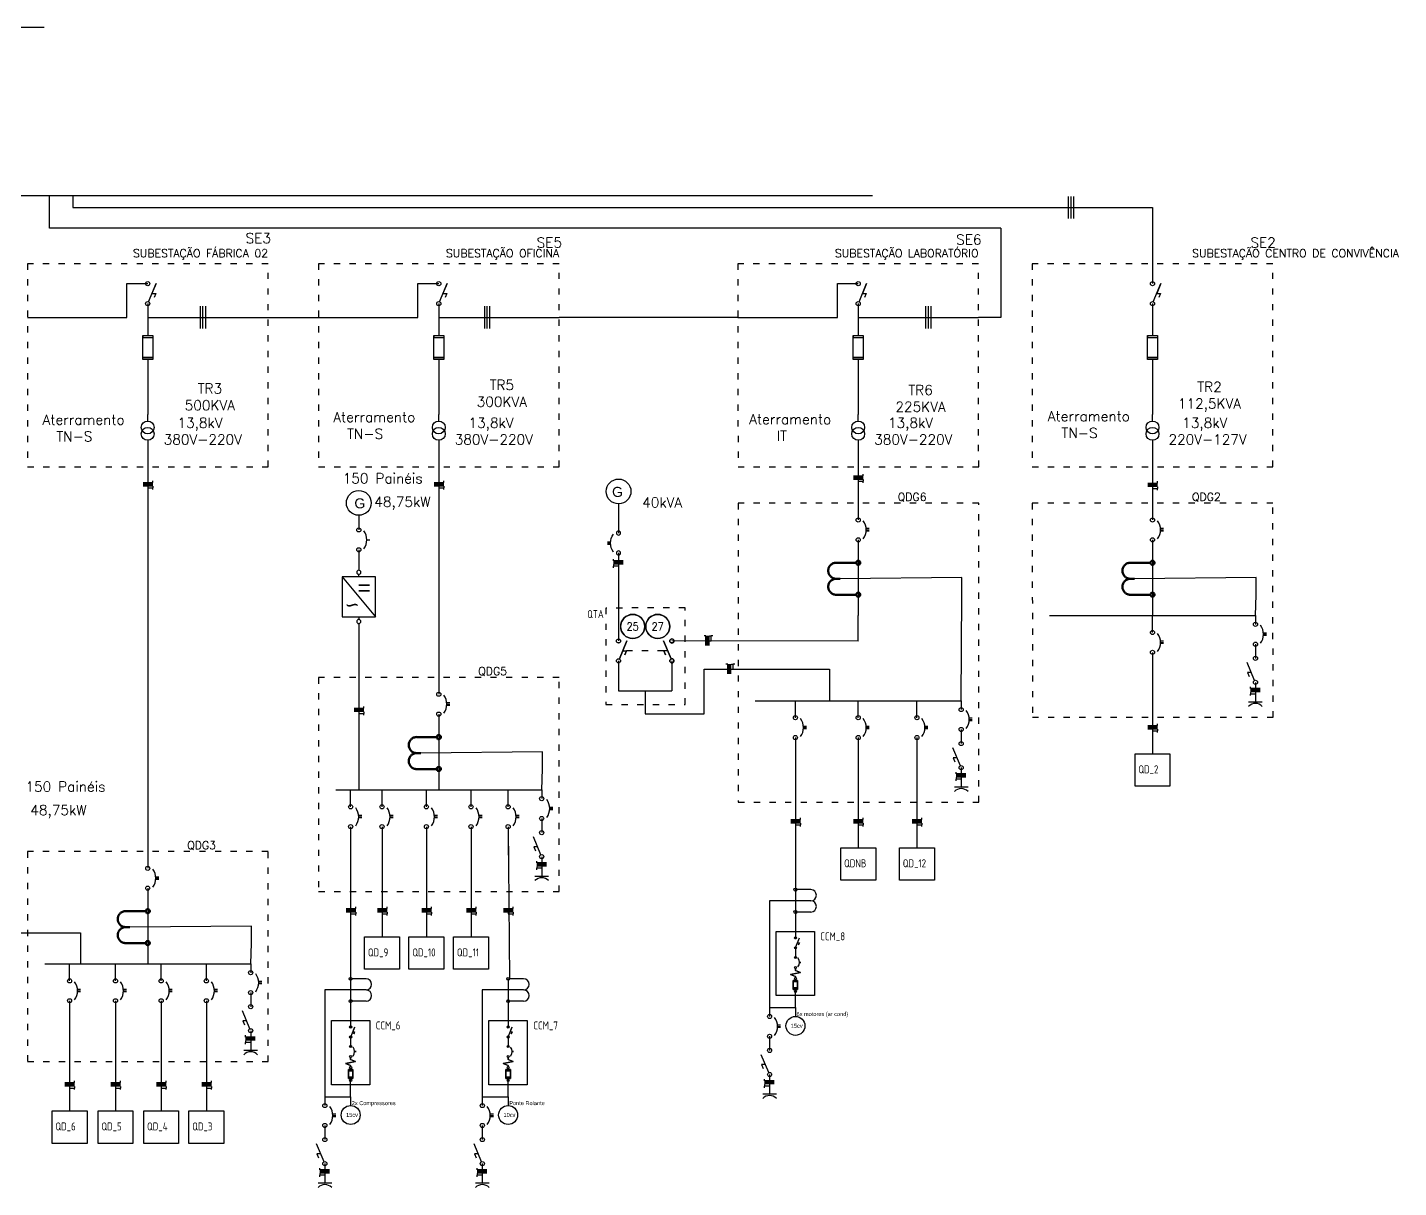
# Model space of a CAD drawing. Header units: millimetres. Extents: x -237 to 392, y 723 to 1069.
# Drawn here: x 50.3 to 392.2, y 775.9 to 1065 of the extents above; entities that cross this region are included whole.
import ezdxf
from ezdxf.enums import TextEntityAlignment as Align

# ---------------------------------------------------------------- set-up
doc = ezdxf.new("R2010")
doc.units = ezdxf.units.MM
doc.linetypes.add('ACAD_ISO02W100', pattern=[15, 12, -3])
doc.linetypes.add('ACAD_ISO03W100', pattern=[30, 12, -18])
for name, color, linetype in [('Alimentadores', 7, 'Continuous'), ('Componentes', 150, 'Continuous'), ('DESC', 250, 'Continuous'), ('SYMS', 245, 'Continuous')]:
    doc.layers.add(name, color=color, linetype=linetype)
doc.styles.get("Standard").update_dxf_attribs({"font": 'arial.ttf'})
doc.styles.add('WD', font='romans.shx')
doc.styles.add('WD_IEC', font='isocp2.shx', dxfattribs={"width": 0.9, "height": 4})

# ---------------------------------------------------------------- blocks, each defined once
blk = doc.blocks.new('HFU0')
for p, q in [((-0.188, -0.078), (-0.188, 0.078)), ((-0.188, 0.078), (0.188, 0.078)), ((-0.156, 0.078), (-0.156, -0.078)), ((0.156, 0.078), (0.156, -0.078)), ((0.188, 0.078), (0.188, -0.078)), ((0.188, -0.078), (-0.188, -0.078))]:
    blk.add_line(p, q)
at = {"style": 'WD', "width": 0.7}
for tag, p in [('INST', (0, 0.328)), ('LOC', (0, 0.172)), ('DESC1', (0.007, -0.262)), ('DESC2', (0.007, -0.419)), ('DESC3', (0, -0.578))]:
    blk.add_attdef(tag, text='', height=0.125, dxfattribs=at).set_placement(p, align=Align.CENTER)
at = {"style": 'WD', "flags": 1}
for tag, p in [('X4TERM01', (-0.188, 0)), ('X1TERM02', (0.188, 0))]:
    blk.add_attdef(tag, p, '', height=0.01, dxfattribs=at)
at = {"style": 'WD', "width": 0.7}
blk.add_attdef('RATING1', text='', height=0.0938, dxfattribs=at).set_placement((0, 0), align=Align.MIDDLE_CENTER)
at = {"linetype": 'Continuous', "style": 'WD', "flags": 9}
for tag, p in [('ASSYCODE', (0.156, 0.118)), ('MFG', (0.156, 0.083)), ('CAT', (0.156, 0.102))]:
    blk.add_attdef(tag, text='', height=0.01, dxfattribs=at).set_placement(p, align=Align.CENTER)
at = {"linetype": 'Continuous', "style": 'WD', "width": 0.7, "flags": 8}
blk.add_attdef('TERM01', text='', height=0.1, dxfattribs=at).set_placement((-0.25, -0.016), align=Align.TOP_RIGHT)
blk.add_attdef('TERM02', text='', height=0.1, dxfattribs=at).set_placement((0.25, -0.016), align=Align.TOP_LEFT)
blk = doc.blocks.new('FIOS')
at = {"layer": 'Alimentadores', "linetype": 'Continuous'}
for p, q in [((-1.15, 0), (1.26, 0)), ((0, 0), (0, -1.34)), ((1.26, 0), (1.26, 0.43)), ((-1.15, -0.24), (1.26, -0.24)), ((-1.15, -0.52), (1.26, -0.52)), ((-1.15, -0.81), (1.26, -0.81)), ((0, -1.34), (1.26, -1.34)), ((1.26, -0.93), (1.26, -1.34)), ((1.26, -1.75), (1.26, -1.34))]:
    blk.add_line(p, q, dxfattribs=at)
blk = doc.blocks.new('3FASESEMTERRA')
at = {"layer": 'Alimentadores', "linetype": 'Continuous'}
for p, q in [((-161.51, 1022.87), (-161.51, 1017.36)), ((-160.88, 1022.87), (-160.88, 1017.36)), ((-160.2, 1022.87), (-160.2, 1017.36)), ((-161.51, 1020.11), (-160.2, 1020.11))]:
    blk.add_line(p, q, dxfattribs=at)
blk = doc.blocks.new('DISJUNTOR')
at = {"layer": 'Componentes', "linetype": 'Continuous'}
blk.add_line((228.84, 936.52), (229.58, 936.52), dxfattribs=at)
for centre in [(226.82, 939), (226.82, 934.05)]:
    blk.add_circle(centre, 0.514, dxfattribs=at)
blk.add_arc((225.08, 936.52), 3.74, 323.1301, 36.8699, dxfattribs=at)
blk = doc.blocks.new('B2')
at = {"layer": 'Componentes', "linetype": 'ACAD_ISO02W100', "lineweight": 53}
for p, q in [((-1, 3.99), (3.97, 3.99)), ((0, 0), (-1, 0)), ((0, 0), (-1, 0)), ((-1, -3.99), (3.97, -3.99))]:
    blk.add_line(p, q, dxfattribs=at)
for centre in [(4.49, 3.97), (4.49, -3.97)]:
    blk.add_circle(centre, 0.514, dxfattribs=at)
for centre in [(-1, 2), (-1, -2)]:
    blk.add_arc(centre, 2, 90, 270, dxfattribs=at)
blk = doc.blocks.new('HCB11ML')
for p, q in [((0, 0.173), (0, 0.126)), ((0.188, 0), (0.25, 0)), ((0.25, 0), (0.312, 0.156)), ((0.312, 0.156), (0.375, -0.156)), ((0.375, -0.156), (0.438, 0)), ((0.438, 0), (0.467, 0)), ((0.562, 0), (0.531, 0)), ((0.562, 0.07), (0.844, 0.07)), ((0.562, -0.07), (0.562, 0.07)), ((0.609, 0.07), (0.609, -0.07)), ((0.797, 0.07), (0.797, -0.07)), ((0.844, 0.07), (0.844, -0.07)), ((0.875, 0), (0.844, 0)), ((0.844, -0.07), (0.562, -0.07))]:
    blk.add_line(p, q)
for centre in [(-0.155, 0), (0.155, 0), (0.499, 0), (0.905, 0)]:
    blk.add_circle(centre, 0.0322)
blk.add_arc((0, -0.109), 0.234, 53.1301, 126.8699)
at = {"style": 'WD', "width": 0.7}
for tag, p in [('INST', (0, 0.826)), ('DESC1', (0, 0.5)), ('DESC2', (0, 0.344)), ('LOC', (0, 0.656)), ('RATING1', (0, -0.188)), ('XREF', (0, -0.344))]:
    blk.add_attdef(tag, text='', height=0.125, dxfattribs=at).set_placement(p, align=Align.CENTER)
at = {"style": 'WD'}
for tag, p in [('TAG1', (0, 0.188)), ('MISC', (0.688, 0.125))]:
    blk.add_attdef(tag, text='', height=0.125, dxfattribs=at).set_placement(p, align=Align.CENTER)
for tag, p, height, flags in [('X4TERM01', (-0.188, 0), 0.0125, 1), ('X2LINK', (0, 0.219), 0.01, 1), ('X8LINK', (0, 0), 0.01, 1), ('FAMILY', (0.205, 0.152), 0.01, 9), ('CONTACT', (0.205, 0.133), 0.01, 9), ('X1TERM02', (0.938, 0), 0.0125, 1)]:
    blk.add_attdef(tag, p, '', height=height, dxfattribs=dict(at, flags=flags))
at = {"linetype": 'Continuous', "style": 'WD', "flags": 9}
for tag, p in [('ASSYCODE', (0.219, 0.062)), ('MFG', (0.228, 0.089)), ('CAT', (0.23, 0.108))]:
    blk.add_attdef(tag, text='', height=0.01, dxfattribs=at).set_placement(p, align=Align.CENTER)
at = {"linetype": 'Continuous', "style": 'WD', "flags": 8}
blk.add_attdef('TERM01', text='', height=0.125, dxfattribs=at).set_placement((-0.25, -0.031), align=Align.TOP_RIGHT)
blk.add_attdef('TERM02', text='', height=0.125, dxfattribs=at).set_placement((1, -0.031), align=Align.TOP_LEFT)
blk = doc.blocks.new('HDS11')
for p, q in [((0.126, 0.013), (-0.156, 0.13)), ((0, 0.065), (0, 0.125)), ((0.062, 0.099), (0, 0.125))]:
    blk.add_line(p, q)
for centre in [(-0.155, 0), (0.155, 0)]:
    blk.add_circle(centre, 0.0322)
at = {"style": 'WD', "width": 0.7}
for tag, p in [('INST', (0, 0.625)), ('LOC', (0, 0.469)), ('RATING1', (0, 0.156)), ('XREF', (0, -0.236)), ('DESC1', (0, -0.406)), ('DESC2', (0, -0.562))]:
    blk.add_attdef(tag, text='', height=0.125, dxfattribs=at).set_placement(p, align=Align.CENTER)
at = {"style": 'WD'}
blk.add_attdef('TAG1', text='', height=0.125, dxfattribs=at).set_placement((0, 0.312), align=Align.CENTER)
for tag, p in [('X2LINK', (0, 0.438)), ('X8LINK', (0, -0.016))]:
    blk.add_attdef(tag, p, '', height=0.01, dxfattribs=at)
for tag, p, height, flags in [('X4TERM01', (-0.188, 0), 0.0125, 1), ('X1TERM02', (0.188, 0), 0.0125, 1), ('FAMILY', (0.206, 0.131), 0.01, 9), ('CONTACT', (0.206, 0.04), 0.01, 9)]:
    blk.add_attdef(tag, p, '', height=height, dxfattribs=dict(at, flags=flags))
at = {"linetype": 'Continuous', "style": 'WD', "flags": 9}
for tag, p in [('ASSYCODE', (0.219, 0.062)), ('MFG', (0.228, 0.089)), ('CAT', (0.23, 0.108))]:
    blk.add_attdef(tag, text='', height=0.01, dxfattribs=at).set_placement(p, align=Align.CENTER)
at = {"linetype": 'Continuous', "style": 'WD', "flags": 8}
blk.add_attdef('TERM01', text='', height=0.125, dxfattribs=at).set_placement((-0.25, -0.031), align=Align.TOP_RIGHT)
blk.add_attdef('TERM02', text='', height=0.125, dxfattribs=at).set_placement((0.25, -0.031), align=Align.TOP_LEFT)
blk = doc.blocks.new('HXF1PT')
for p, q in [((-0.25, 0.344), (-0.25, 0.032)), ((0, 0.344), (0, 0.281)), ((0.25, 0.344), (0.25, 0.032))]:
    blk.add_line(p, q)
for centre in [(-0.249, 0), (0.249, 0)]:
    blk.add_circle(centre, 0.0322)
for centre in [(-0.125, 0.344), (0.125, 0.344)]:
    blk.add_arc(centre, 0.125, 0, 180)
at = {"style": 'WD', "width": 0.7}
for tag, p in [('INST', (-0.388, 0.577)), ('DESC1', (-0.388, 0.252)), ('LOC', (-0.388, 0.408)), ('DESC2', (-0.388, 0.095))]:
    blk.add_attdef(tag, text='', height=0.125, dxfattribs=at).set_placement(p, align=Align.RIGHT)
at = {"style": 'WD'}
blk.add_attdef('TAG1', (0.368, 0.188), '', height=0.125, dxfattribs=at)
for tag, p, height, flags in [('X4TERM01', (-0.281, 0), 0.0125, 1), ('X1TERM02', (0.281, 0), 0.0125, 1), ('FAMILY', (0.304, 0.191), 0.01, 9), ('X8TERM01', (-0.249, -0.032), 0.0125, 1), ('X8TERM02', (0.249, -0.032), 0.0125, 1)]:
    blk.add_attdef(tag, p, '', height=height, dxfattribs=dict(at, flags=flags))
blk.add_attdef('TYPE', text='', height=0.125, dxfattribs=at).set_placement((0, 0.125), align=Align.CENTER)
at = {"linetype": 'Continuous', "style": 'WD', "flags": 9}
for tag, p in [('ASSYCODE', (0.329, 0.119)), ('MFG', (0.327, 0.143)), ('CAT', (0.329, 0.162))]:
    blk.add_attdef(tag, text='', height=0.01, dxfattribs=at).set_placement(p, align=Align.CENTER)
at = {"style": 'WD', "width": 0.7}
blk.add_attdef('RATING1', (0.368, 0.031), '', height=0.125, dxfattribs=at)
at = {"linetype": 'Continuous', "style": 'WD', "flags": 8}
for tag, p in [('TERM01', (-0.188, -0.031)), ('TERM02', (0.328, -0.031))]:
    blk.add_attdef(tag, text='', height=0.125, dxfattribs=at).set_placement(p, align=Align.TOP_LEFT)
blk = doc.blocks.new('inversor')
at = {"layer": 'Componentes', "linetype": 'Continuous'}
for p, q in [((4.13, -1.17), (-4.13, -11.12)), ((0, -1.17), (0, -0.51)), ((0, -11.12), (0, -11.77))]:
    blk.add_line(p, q, dxfattribs=at)
blk.add_lwpolyline([(-4.13, -1.17), (4.13, -1.17), (4.13, -11.12), (-4.13, -11.12)], close=True, dxfattribs=at)
for centre in [(0, 0), (0, -12.28)]:
    blk.add_circle(centre, 0.514, dxfattribs=at)
at = {"layer": 'Componentes', "linetype": 'Continuous', "char_height": 4, "attachment_point": 1}
for s, insert in [('=', (-2.95, -1.85)), ('~', (0, -6.14))]:
    blk.add_mtext_dynamic_manual_height_columns(s, width=7.7773, gutter_width=12.5, heights=[0], dxfattribs=dict(at, insert=insert))
blk = doc.blocks.new('HMO12')
blk.add_circle((0, 0), 0.188)
at = {"style": 'WD'}
for tag, width, p in [('INST', 0.7, (-0.026, 0.559)), ('LOC', 0.7, (-0.026, 0.39)), ('TAG1', 0.9, (-0.031, 0.234)), ('RATING1', 0.8, (0, 0))]:
    blk.add_attdef(tag, text='', height=0.125, dxfattribs=dict(at, width=width)).set_placement(p, align=Align.CENTER)
at = {"style": 'WD', "flags": 1}
for tag, p in [('X4TERM01', (-0.188, 0)), ('X1TERM02', (0.188, 0)), ('X0TERM03', (0.133, -0.133))]:
    blk.add_attdef(tag, p, '', height=0.0125, dxfattribs=at)
at = {"linetype": 'Continuous', "style": 'WD', "flags": 9}
blk.add_attdef('ASSYCODE', text='', height=0.01, dxfattribs=at).set_placement((0, 0.125), align=Align.CENTER)
at = {"style": 'WD', "flags": 9}
blk.add_attdef('FAMILY', text='', height=0.01, dxfattribs=at).set_placement((-0.005, 0.17), align=Align.CENTER)
at = {"linetype": 'Continuous', "style": 'WD', "flags": 1}
for tag, p in [('MFG', (0, 0.14)), ('CAT', (0, 0.159))]:
    blk.add_attdef(tag, text='', height=0.01, dxfattribs=at).set_placement(p, align=Align.MIDDLE)
at = {"style": 'WD'}
for tag, p, width in [('DESC1', (1.126, 0.046), 0.9), ('DESC2', (1.126, -0.11), 0.9), ('DESC3', (1.126, -0.266), 0.9), ('RATING3', (1.125, -0.423), 0.8), ('WDTAGALT', (1.125, -0.75), 0.7), ('RATING4', (1.125, -0.579), 0.8)]:
    blk.add_attdef(tag, p, '', height=0.125, dxfattribs=dict(at, width=width))
at = {"linetype": 'Continuous', "style": 'WD'}
blk.add_attdef('TERM01', text='', height=0.125, dxfattribs=at).set_placement((-0.231, -0.035), align=Align.TOP_RIGHT)
at = {"style": 'WD', "width": 0.8}
blk.add_attdef('RATING2', text='', height=0.125, dxfattribs=at).set_placement((0.001, -0.016), align=Align.TOP_CENTER)
at = {"linetype": 'Continuous', "style": 'WD'}
for tag, p in [('TERM02', (0.231, -0.035)), ('TERM03', (0.062, -0.219))]:
    blk.add_attdef(tag, text='', height=0.125, dxfattribs=at).set_placement(p, align=Align.TOP_LEFT)

msp = doc.modelspace()

# ---------------------------------------------------------------- linework, layer by layer
msp.add_line((54.51, 1065), (31.57, 1065))
at = {"lineweight": 30}
msp.add_line((-80.13, 1023.11), (261, 1023.11), dxfattribs=at)
at = {"ltscale": 0.13}
for p, q in [((80.33, 996.17), (80.33, 988.19)), ((152.9, 996.17), (152.9, 988.19)), ((257.48, 996.17), (257.48, 988.19)), ((330.85, 996.17), (330.85, 988.19)), ((80.33, 982.21), (80.33, 968.5)), ((152.9, 982.21), (152.9, 968.5)), ((257.48, 982.21), (257.48, 968.5)), ((330.85, 982.21), (330.85, 968.5)), ((197.72, 919.59), (197.72, 912.1)), ((197.72, 907.14), (197.72, 899.64)), ((211.02, 907.14), (211.02, 899.64)), ((197.72, 899.64), (211.02, 899.64)), ((204.37, 899.64), (204.37, 896.32)), ((241.82, 839.68), (241.82, 838.08)), ((241.82, 835.6), (241.82, 834.01)), ((241.82, 834.01), (241.82, 833.21)), ((130.93, 817.47), (130.93, 815.88)), ((170.19, 817.47), (170.19, 815.88)), ((130.93, 813.4), (130.93, 811.8)), ((130.93, 811.8), (130.93, 811)), ((170.19, 813.4), (170.19, 811.8)), ((170.19, 811.8), (170.19, 811))]:
    msp.add_line(p, q, dxfattribs=at)
at = {"linetype": 'ACAD_ISO03W100', "ltscale": 0.13}
msp.add_line((209.03, 909.62), (199.72, 909.62), dxfattribs=at)
for points in [[(50.36, 955.51), (110.36, 955.51), (110.34, 1006.12), (50.34, 1006.12)], [(122.93, 955.51), (182.93, 955.51), (182.9, 1006.12), (122.9, 1006.12)], [(227.51, 955.51), (287.51, 955.51), (287.48, 1006.12), (227.48, 1006.12)], [(300.88, 955.51), (360.88, 955.51), (360.85, 1006.12), (300.85, 1006.12)], [(227.54, 871.92), (287.54, 871.92), (287.51, 946.41), (227.51, 946.41)], [(300.9, 893.06), (360.9, 893.06), (360.88, 946.41), (300.88, 946.41)], [(214.31, 920.33), (194.57, 920.3), (194.57, 896.23), (214.31, 896.26)], [(122.95, 849.62), (182.95, 849.62), (182.93, 902.97), (122.93, 902.97)], [(50.39, 807.26), (110.39, 807.26), (110.37, 859.59), (50.37, 859.59)]]:
    msp.add_lwpolyline(points, close=True, dxfattribs=at)
at = {"ltscale": 0.13}
for points in [[(237.03, 839.68), (246.61, 839.68), (246.61, 823.72), (237.03, 823.72)], [(126.14, 817.47), (135.72, 817.47), (135.72, 801.51), (126.14, 801.51)], [(165.4, 817.47), (174.98, 817.47), (174.98, 801.51), (165.4, 801.51)]]:
    msp.add_lwpolyline(points, close=True, dxfattribs=at)
at = {"layer": 'Alimentadores', "linetype": 'Continuous'}
for p, q in [((55.87, 1015.01), (55.87, 1023.11)), ((61.66, 1023.11), (61.66, 1020.11)), ((61.66, 1020.11), (330.85, 1020.11)), ((330.85, 1020.11), (330.85, 1001.15)), ((293.01, 1015.01), (55.87, 1015.01)), ((293.01, 1015.01), (293.01, 992.74)), ((75.14, 992.74), (75.14, 1001.15)), ((75.14, 1001.15), (80.33, 1001.15)), ((147.71, 992.74), (147.71, 1001.15)), ((147.71, 1001.15), (152.9, 1001.15)), ((252.29, 992.74), (252.29, 1001.15)), ((252.29, 1001.15), (257.48, 1001.15)), ((50.34, 992.74), (75.14, 992.74)), ((80.33, 992.74), (110.34, 992.74)), ((110.34, 992.74), (122.91, 992.74)), ((122.91, 992.74), (147.71, 992.74)), ((152.9, 992.74), (182.91, 992.74)), ((160.03, 992.74), (182.91, 992.74)), ((227.49, 992.74), (182.91, 992.74)), ((227.49, 992.74), (252.29, 992.74)), ((257.48, 992.74), (287.49, 992.74)), ((293.01, 992.74), (287.49, 992.74)), ((80.33, 960.52), (80.33, 855.44)), ((152.9, 960.52), (152.9, 950.89)), ((257.48, 960.52), (257.49, 942.26)), ((330.85, 960.52), (330.85, 942.26)), ((152.9, 950.22), (152.9, 898.82)), ((197.72, 946.26), (197.72, 938.98)), ((132.96, 943.41), (132.96, 939.77)), ((194.96, 936.8), (195.74, 936.8)), ((257.49, 937.3), (257.49, 918.44)), ((260.24, 940.08), (259.47, 940.08)), ((260.24, 939.48), (259.47, 939.48)), ((330.85, 937.3), (330.85, 918.44)), ((333.61, 940.08), (332.83, 940.08)), ((333.61, 939.48), (332.83, 939.48)), ((132.96, 934.81), (132.96, 929.73)), ((194.96, 936.2), (195.74, 936.2)), ((197.72, 934.02), (197.72, 926.98)), ((197.72, 926.98), (197.72, 919.59)), ((283.33, 927.87), (253, 927.6)), ((283.33, 923.63), (283.33, 927.87)), ((356.7, 927.87), (326.36, 927.6)), ((356.7, 923.63), (356.7, 927.87)), ((283.15, 897.21), (283.33, 923.63)), ((356.52, 918.44), (356.7, 923.63)), ((132.96, 916.43), (132.96, 915.75)), ((257.49, 912.07), (257.49, 918.44)), ((330.85, 914.21), (330.85, 918.44)), ((356.52, 918.44), (356.52, 916.23)), ((132.96, 915.75), (132.96, 875)), ((359.28, 914.05), (358.5, 914.05)), ((359.28, 913.45), (358.5, 913.45)), ((257.49, 912.07), (211.02, 912.1)), ((333.61, 912.03), (332.83, 912.03)), ((333.61, 911.43), (332.83, 911.43)), ((356.52, 911.28), (356.52, 907.76)), ((330.85, 909.25), (330.85, 883.96)), ((219.06, 893.91), (219.06, 905.07)), ((219.06, 905.07), (250.35, 905.07)), ((250.35, 905.07), (250.35, 897.21)), ((356.52, 901.77), (356.52, 896.86)), ((155.66, 896.64), (154.88, 896.64)), ((155.66, 896.04), (154.88, 896.04)), ((204.37, 896.32), (204.37, 893.91)), ((241.82, 892.97), (241.82, 897.21)), ((257.49, 892.97), (257.49, 897.21)), ((272.11, 892.97), (272.11, 897.21)), ((283.15, 897.21), (283.15, 895)), ((152.9, 893.86), (152.9, 875)), ((204.37, 893.91), (219.06, 893.91)), ((285.91, 892.82), (285.14, 892.82)), ((244.57, 890.79), (243.8, 890.79)), ((244.57, 890.19), (243.8, 890.19)), ((260.24, 890.79), (259.47, 890.79)), ((260.24, 890.19), (259.47, 890.19)), ((274.87, 890.79), (274.09, 890.79)), ((274.87, 890.19), (274.09, 890.19)), ((283.15, 890.04), (283.15, 886.52)), ((285.91, 892.22), (285.14, 892.22)), ((241.82, 888.01), (241.82, 849.75)), ((257.49, 888.01), (257.49, 860.54)), ((272.11, 888.01), (272.11, 860.54)), ((178.75, 884.43), (148.41, 884.16)), ((178.75, 880.19), (178.75, 884.43)), ((178.57, 875), (178.75, 880.19)), ((283.15, 880.53), (283.15, 875.62)), ((130.93, 870.76), (130.93, 875)), ((138.75, 870.76), (138.75, 875)), ((149.83, 870.76), (149.83, 875)), ((160.95, 870.76), (160.95, 875)), ((170.19, 870.76), (170.19, 875)), ((178.57, 875), (178.57, 872.79)), ((133.69, 868.59), (132.92, 868.59)), ((141.51, 868.59), (140.73, 868.59)), ((152.58, 868.59), (151.81, 868.59)), ((163.71, 868.59), (162.94, 868.59)), ((172.95, 868.59), (172.17, 868.59)), ((181.33, 870.61), (180.55, 870.61)), ((181.33, 870.01), (180.55, 870.01)), ((130.93, 865.81), (130.93, 858.74)), ((130.93, 865.81), (130.93, 827.54)), ((133.69, 867.98), (132.92, 867.98)), ((138.75, 865.81), (138.75, 838.33)), ((141.51, 867.98), (140.73, 867.98)), ((149.83, 865.81), (149.83, 838.33)), ((152.58, 867.98), (151.81, 867.98)), ((160.95, 865.81), (160.95, 838.33)), ((163.71, 867.98), (162.94, 867.98)), ((170.19, 865.81), (170.19, 858.74)), ((170.19, 865.81), (170.55, 827.91)), ((172.95, 867.98), (172.17, 867.98)), ((178.57, 867.83), (178.57, 864.32)), ((178.57, 858.32), (178.57, 853.41)), ((83.1, 853.26), (82.32, 853.26)), ((83.1, 852.66), (82.32, 852.66)), ((80.34, 850.48), (80.34, 831.62)), ((241.82, 850.11), (241.82, 839.68)), ((244.96, 847.33), (235.38, 847.33)), ((235.38, 847.33), (235.38, 820.72)), ((106.19, 841.05), (75.85, 840.78)), ((106.19, 836.81), (106.19, 841.05)), ((43.24, 839.37), (63.61, 839.37)), ((63.61, 839.37), (63.61, 831.62)), ((106.01, 831.62), (106.19, 836.81)), ((60.85, 827.39), (60.85, 831.62)), ((72.3, 827.39), (72.3, 831.62)), ((83.69, 827.39), (83.69, 831.62)), ((94.96, 827.39), (94.96, 831.62)), ((106.01, 831.62), (106.01, 829.41)), ((130.93, 827.9), (130.93, 817.47)), ((170.19, 827.9), (170.19, 817.47)), ((63.6, 825.21), (62.83, 825.21)), ((63.6, 824.61), (62.83, 824.61)), ((75.06, 825.21), (74.28, 825.21)), ((75.06, 824.61), (74.28, 824.61)), ((86.45, 825.21), (85.67, 825.21)), ((86.45, 824.61), (85.67, 824.61)), ((97.72, 825.21), (96.95, 825.21)), ((97.72, 824.61), (96.95, 824.61)), ((106.01, 824.46), (106.01, 820.94)), ((108.76, 827.24), (107.99, 827.24)), ((108.76, 826.64), (107.99, 826.64)), ((134.07, 825.12), (124.5, 825.12)), ((124.5, 825.12), (124.5, 798.52)), ((173.33, 825.12), (163.76, 825.12)), ((163.76, 825.12), (163.76, 798.52)), ((241.82, 820.72), (241.82, 824.75)), ((60.85, 822.43), (60.85, 794.96)), ((72.3, 822.43), (72.3, 794.96)), ((83.69, 822.43), (83.69, 794.96)), ((94.96, 822.43), (94.96, 794.96)), ((235.38, 820.72), (241.82, 820.72)), ((235.38, 820.72), (235.38, 818.51)), ((241.82, 820.72), (241.82, 818.51)), ((106.01, 814.95), (106.01, 810.04)), ((238.14, 816.34), (237.36, 816.34)), ((238.14, 815.73), (237.36, 815.73)), ((235.38, 813.56), (235.38, 810.04)), ((235.38, 804.05), (235.38, 799.14)), ((130.93, 798.52), (130.93, 802.54)), ((170.19, 798.52), (170.19, 802.54)), ((124.5, 798.52), (130.93, 798.52)), ((124.5, 798.52), (124.5, 796.31)), ((130.93, 798.52), (130.93, 796.31)), ((163.76, 798.52), (170.19, 798.52)), ((163.76, 798.52), (163.76, 796.31)), ((170.19, 798.52), (170.19, 796.31)), ((127.25, 794.13), (126.48, 794.13)), ((127.25, 793.53), (126.48, 793.53)), ((166.51, 794.13), (165.74, 794.13)), ((166.51, 793.53), (165.74, 793.53)), ((124.5, 791.35), (124.5, 787.83)), ((163.76, 791.35), (163.76, 787.83)), ((124.5, 781.84), (124.5, 776.93)), ((163.76, 781.84), (163.76, 776.93))]:
    msp.add_line(p, q, dxfattribs=at)
at = {"layer": 'Alimentadores', "linetype": 'Continuous', "lineweight": 30}
for p, q in [((305.18, 918.44), (356.52, 918.44)), ((231.82, 897.21), (283.15, 897.21)), ((127.23, 875), (178.57, 875)), ((54.67, 831.62), (106.01, 831.62))]:
    msp.add_line(p, q, dxfattribs=at)
at = {"layer": 'Alimentadores', "linetype": 'Continuous'}
for points in [[(326.5, 883.96), (335.21, 883.96), (335.21, 875.89), (326.5, 875.89)], [(253.13, 860.54), (261.84, 860.54), (261.84, 852.47), (253.13, 852.47)], [(267.76, 860.54), (276.47, 860.54), (276.47, 852.47), (267.76, 852.47)], [(134.39, 838.33), (143.1, 838.33), (143.1, 830.26), (134.39, 830.26)], [(145.47, 838.33), (154.18, 838.33), (154.18, 830.26), (145.47, 830.26)], [(156.6, 838.33), (165.31, 838.33), (165.31, 830.26), (156.6, 830.26)], [(56.49, 794.96), (65.2, 794.96), (65.2, 786.88), (56.49, 786.88)], [(67.95, 794.96), (76.65, 794.96), (76.65, 786.88), (67.95, 786.88)], [(79.34, 794.96), (88.04, 794.96), (88.04, 786.88), (79.34, 786.88)], [(90.61, 794.96), (99.32, 794.96), (99.32, 786.88), (90.61, 786.88)]]:
    msp.add_lwpolyline(points, close=True, dxfattribs=at)
at = {"layer": 'Componentes', "linetype": 'Continuous'}
for p, q in [((80.54, 996.65), (82.41, 1001.14)), ((82.41, 1001.14), (81.37, 998.65)), ((81.37, 998.65), (82.33, 998.65)), ((82.33, 998.65), (81.91, 997.65)), ((153.1, 996.65), (154.98, 1001.14)), ((154.98, 1001.14), (153.94, 998.65)), ((153.94, 998.65), (154.9, 998.65)), ((154.9, 998.65), (154.48, 997.65)), ((257.68, 996.65), (259.56, 1001.14)), ((259.56, 1001.14), (258.52, 998.65)), ((258.52, 998.65), (259.48, 998.65)), ((259.48, 998.65), (259.06, 997.65)), ((331.05, 996.65), (332.93, 1001.14)), ((332.93, 1001.14), (331.89, 998.65)), ((331.89, 998.65), (332.85, 998.65)), ((332.85, 998.65), (332.43, 997.65)), ((79.09, 988.19), (81.58, 988.19)), ((79.09, 982.21), (79.09, 988.19)), ((79.09, 988.19), (79.09, 987.69)), ((81.58, 988.19), (81.58, 982.21)), ((151.65, 988.19), (154.15, 988.19)), ((151.65, 982.21), (151.65, 988.19)), ((151.65, 988.19), (151.65, 987.69)), ((154.15, 988.19), (154.15, 982.21)), ((256.23, 988.19), (258.73, 988.19)), ((256.23, 982.21), (256.23, 988.19)), ((256.23, 988.19), (256.23, 987.69)), ((258.73, 988.19), (258.73, 982.21)), ((329.6, 988.19), (332.1, 988.19)), ((329.6, 982.21), (329.6, 988.19)), ((329.6, 988.19), (329.6, 987.69)), ((332.1, 988.19), (332.1, 982.21)), ((79.09, 987.69), (81.58, 987.69)), ((81.58, 987.69), (81.58, 982.71)), ((151.65, 987.69), (154.15, 987.69)), ((154.15, 987.69), (154.15, 982.71)), ((256.23, 987.69), (258.73, 987.69)), ((258.73, 987.69), (258.73, 982.71)), ((329.6, 987.69), (332.1, 987.69)), ((332.1, 987.69), (332.1, 982.71)), ((81.58, 982.71), (79.09, 982.71)), ((81.58, 982.21), (79.09, 982.21)), ((154.15, 982.71), (151.65, 982.71)), ((154.15, 982.21), (151.65, 982.21)), ((258.73, 982.71), (256.23, 982.71)), ((258.73, 982.21), (256.23, 982.21)), ((332.1, 982.71), (329.6, 982.71)), ((332.1, 982.21), (329.6, 982.21)), ((80.33, 966.9), (80.33, 968.5)), ((152.9, 966.9), (152.9, 968.5)), ((257.48, 966.9), (257.48, 968.5)), ((330.85, 966.9), (330.85, 968.5)), ((80.33, 962.12), (80.33, 960.52)), ((152.9, 962.12), (152.9, 960.52)), ((257.48, 962.12), (257.48, 960.52)), ((330.85, 962.12), (330.85, 960.52)), ((199.8, 912.11), (197.92, 907.61)), ((198.76, 909.62), (199.72, 909.62)), ((199.72, 909.62), (199.3, 908.62)), ((208.94, 912.11), (210.82, 907.61)), ((209.98, 909.62), (209.03, 909.62)), ((209.03, 909.62), (209.44, 908.62)), ((356.32, 902.24), (354.46, 906.7)), ((355.49, 904.23), (354.54, 904.23)), ((354.54, 904.23), (354.95, 903.24)), ((358.22, 896.86), (354.82, 896.86)), ((282.95, 881), (281.09, 885.46)), ((282.12, 882.99), (281.17, 882.99)), ((281.17, 882.99), (281.58, 882)), ((284.85, 875.62), (281.45, 875.62)), ((178.37, 858.8), (176.51, 863.26)), ((177.54, 860.79), (176.59, 860.79)), ((176.59, 860.79), (177, 859.8)), ((180.27, 853.41), (176.87, 853.41)), ((241.92, 835.84), (242.86, 838.09)), ((242.34, 836.84), (242.82, 836.84)), ((242.82, 836.84), (242.61, 836.34)), ((242.83, 831.97), (243.2, 831.97)), ((240.57, 828.98), (243.06, 829.48)), ((241.82, 828.48), (240.57, 828.98)), ((241.26, 827.48), (241.26, 825.24)), ((242.38, 827.48), (241.26, 827.48)), ((241.26, 827.48), (241.26, 825.61)), ((241.82, 829.98), (241.82, 830.48)), ((243.06, 829.48), (241.82, 829.98)), ((241.82, 828.25), (241.82, 828.48)), ((241.82, 827.73), (241.82, 827.48)), ((242.38, 825.24), (242.38, 827.48)), ((242.38, 827.11), (241.26, 827.11)), ((241.26, 825.61), (242.38, 825.61)), ((241.26, 825.24), (242.38, 825.24)), ((241.82, 825), (241.82, 825.24)), ((242.38, 825.61), (242.38, 827.11)), ((105.8, 815.42), (103.95, 819.88)), ((104.97, 817.41), (104.03, 817.41)), ((104.03, 817.41), (104.44, 816.42)), ((131.03, 813.63), (131.97, 815.88)), ((131.45, 814.64), (131.93, 814.64)), ((131.93, 814.64), (131.72, 814.14)), ((170.29, 813.63), (171.23, 815.88)), ((170.71, 814.64), (171.19, 814.64)), ((171.19, 814.64), (170.98, 814.14)), ((107.71, 810.04), (104.31, 810.04)), ((129.69, 806.77), (132.18, 807.27)), ((130.93, 807.77), (130.93, 808.27)), ((132.18, 807.27), (130.93, 807.77)), ((131.94, 809.77), (132.31, 809.77)), ((168.94, 806.77), (171.44, 807.27)), ((170.19, 807.77), (170.19, 808.27)), ((171.44, 807.27), (170.19, 807.77)), ((171.2, 809.77), (171.57, 809.77)), ((235.18, 804.52), (233.32, 808.98)), ((130.93, 806.27), (129.69, 806.77)), ((130.37, 805.28), (130.37, 803.03)), ((131.49, 805.28), (130.37, 805.28)), ((130.37, 805.28), (130.37, 803.41)), ((131.49, 804.9), (130.37, 804.9)), ((130.37, 803.41), (131.49, 803.41)), ((130.93, 806.04), (130.93, 806.27)), ((130.93, 805.53), (130.93, 805.28)), ((131.49, 803.03), (131.49, 805.28)), ((131.49, 803.41), (131.49, 804.9)), ((170.19, 806.27), (168.94, 806.77)), ((169.63, 805.28), (169.63, 803.03)), ((170.75, 805.28), (169.63, 805.28)), ((169.63, 805.28), (169.63, 803.41)), ((170.75, 804.9), (169.63, 804.9)), ((169.63, 803.41), (170.75, 803.41)), ((170.19, 806.04), (170.19, 806.27)), ((170.19, 805.53), (170.19, 805.28)), ((170.75, 803.03), (170.75, 805.28)), ((170.75, 803.41), (170.75, 804.9)), ((234.35, 806.51), (233.4, 806.51)), ((233.4, 806.51), (233.81, 805.52)), ((130.37, 803.03), (131.49, 803.03)), ((130.93, 802.8), (130.93, 803.03)), ((169.63, 803.03), (170.75, 803.03)), ((170.19, 802.8), (170.19, 803.03)), ((237.08, 799.14), (233.68, 799.14)), ((124.29, 782.31), (122.44, 786.77)), ((163.55, 782.31), (161.69, 786.77)), ((123.46, 784.3), (122.52, 784.3)), ((122.52, 784.3), (122.93, 783.31)), ((162.72, 784.3), (161.77, 784.3)), ((161.77, 784.3), (162.19, 783.31)), ((126.2, 776.93), (122.8, 776.93)), ((165.46, 776.93), (162.06, 776.93))]:
    msp.add_line(p, q, dxfattribs=at)
for centre, radius in [((80.33, 1001.15), 0.514), ((152.9, 1001.15), 0.514), ((257.48, 1001.15), 0.514), ((330.85, 1001.15), 0.514), ((80.33, 996.17), 0.514), ((152.9, 996.17), 0.514), ((257.48, 996.17), 0.514), ((330.85, 996.17), 0.514), ((80.33, 965.31), 1.6), ((80.33, 963.71), 1.6), ((152.9, 965.31), 1.6), ((152.9, 963.71), 1.6), ((257.48, 965.31), 1.6), ((257.48, 963.71), 1.6), ((330.85, 965.31), 1.6), ((330.85, 963.71), 1.6), ((201.25, 915.71), 2.99), ((207.49, 915.71), 2.99), ((197.72, 912.1), 0.514), ((211.02, 912.1), 0.514), ((197.72, 907.14), 0.514), ((211.02, 907.14), 0.514), ((356.52, 907.76), 0.514), ((356.52, 901.77), 0.514), ((283.15, 886.52), 0.514), ((283.15, 880.53), 0.514), ((178.57, 864.32), 0.514), ((178.57, 858.32), 0.514), ((241.82, 838.08), 0.257), ((241.82, 835.6), 0.257), ((241.82, 833.21), 0.257), ((241.82, 830.73), 0.257), ((241.82, 827.99), 0.257), ((241.82, 824.75), 0.257), ((106.01, 820.94), 0.514), ((241.82, 816.16), 2.36), ((106.01, 814.95), 0.514), ((130.93, 815.88), 0.257), ((130.93, 813.4), 0.257), ((170.19, 815.88), 0.257), ((170.19, 813.4), 0.257), ((130.93, 811), 0.257), ((170.19, 811), 0.257), ((235.38, 810.04), 0.514), ((130.93, 808.53), 0.257), ((170.19, 808.53), 0.257), ((130.93, 805.78), 0.257), ((170.19, 805.78), 0.257), ((235.38, 804.05), 0.514), ((130.93, 802.54), 0.257), ((170.19, 802.54), 0.257), ((130.93, 793.95), 2.36), ((170.19, 793.95), 2.36), ((124.5, 787.83), 0.514), ((163.76, 787.83), 0.514), ((124.5, 781.84), 0.514), ((163.76, 781.84), 0.514)]:
    msp.add_circle(centre, radius, dxfattribs=at)
at = {"layer": 'Componentes', "linetype": 'Continuous', "lineweight": 30}
for centre in [(197.72, 949.35), (132.96, 946.5)]:
    msp.add_circle(centre, 3.09, dxfattribs=at)
at = {"layer": 'Componentes', "linetype": 'Continuous'}
for centre, radius, start, end in [((356.52, 894.19), 2.34, 43.3011, 136.6989), ((283.15, 872.96), 2.34, 43.3011, 136.6989), ((178.57, 850.75), 2.34, 43.3011, 136.6989), ((240.94, 831.97), 1.87, 323.1301, 36.8699), ((130.06, 809.77), 1.87, 323.1301, 36.8699), ((169.32, 809.77), 1.87, 323.1301, 36.8699), ((106.01, 807.37), 2.34, 43.3011, 136.6989), ((235.38, 796.47), 2.34, 43.3011, 136.6989), ((124.5, 774.27), 2.34, 43.3011, 136.6989), ((163.76, 774.27), 2.34, 43.3011, 136.6989)]:
    msp.add_arc(centre, radius, start, end, dxfattribs=at)

# ---------------------------------------------------------------- block references
at = {"layer": 'Alimentadores', "linetype": 'Continuous'}
for name, p in [('3FASESEMTERRA', (471.36, 0)), ('3FASESEMTERRA', (254.9, -27.38)), ('3FASESEMTERRA', (325.78, -27.38)), ('3FASESEMTERRA', (435.77, -27.38)), ('FIOS', (80.33, 951.6)), ('FIOS', (152.9, 951.56)), ('FIOS', (257.48, 953.24)), ('FIOS', (330.85, 951.45)), ('FIOS', (132.96, 895.37)), ('FIOS', (330.85, 891.02)), ('FIOS', (241.82, 867.61)), ('FIOS', (257.49, 867.61)), ('FIOS', (272.11, 867.61)), ('FIOS', (130.93, 845.4)), ('FIOS', (138.75, 845.4)), ('FIOS', (149.83, 845.4)), ('FIOS', (160.95, 845.4)), ('FIOS', (170.19, 845.4)), ('FIOS', (60.85, 802.02)), ('FIOS', (72.3, 802.02)), ('FIOS', (83.69, 802.02)), ('FIOS', (94.96, 802.02))]:
    msp.add_blockref(name, p, dxfattribs=at)
at = {"layer": 'Alimentadores', "linetype": 'Continuous', "xscale": -1}
for p in [(197.72, 932.06), (356.52, 900.21), (283.15, 878.97), (178.57, 856.77), (106.01, 813.39), (235.38, 802.49), (124.5, 780.28), (163.76, 780.28)]:
    msp.add_blockref('FIOS', p, dxfattribs=at)
at = {"layer": 'Alimentadores', "linetype": 'Continuous', "rotation": 90}
for p in [(219.48, 912.09), (224.94, 905.07)]:
    msp.add_blockref('FIOS', p, dxfattribs=at)
at = {"layer": 'Componentes', "linetype": 'Continuous'}
for name, p in [('DISJUNTOR', (-93.86, 0.77)), ('DISJUNTOR', (30.66, 3.25)), ('DISJUNTOR', (104.03, 3.25)), ('B2', (253, 927.6)), ('B2', (326.36, 927.6)), ('DISJUNTOR', (129.7, -22.77)), ('DISJUNTOR', (104.03, -24.8)), ('DISJUNTOR', (-73.92, -40.19)), ('DISJUNTOR', (15, -46.03)), ('DISJUNTOR', (30.66, -46.03)), ('DISJUNTOR', (45.29, -46.03)), ('DISJUNTOR', (56.33, -44.01)), ('B2', (148.41, 884.16)), ('DISJUNTOR', (-48.25, -66.21)), ('DISJUNTOR', (-95.89, -68.24)), ('DISJUNTOR', (-88.07, -68.24)), ('DISJUNTOR', (-77, -68.24)), ('DISJUNTOR', (-65.87, -68.24)), ('DISJUNTOR', (-56.63, -68.24)), ('DISJUNTOR', (-146.48, -83.56)), ('B2', (75.85, 840.78)), ('DISJUNTOR', (-165.97, -111.62)), ('DISJUNTOR', (-154.52, -111.62)), ('DISJUNTOR', (-143.13, -111.62)), ('DISJUNTOR', (-131.86, -111.62)), ('DISJUNTOR', (-120.82, -109.59)), ('DISJUNTOR', (8.56, -120.49)), ('DISJUNTOR', (-102.33, -142.7)), ('DISJUNTOR', (-63.07, -142.7))]:
    msp.add_blockref(name, p, dxfattribs=at)
at = {"layer": 'Componentes', "linetype": 'Continuous', "xscale": -1}
for name, p in [('DISJUNTOR', (424.54, -0.02)), ('inversor', (132.96, 929.22))]:
    msp.add_blockref(name, p, dxfattribs=at)
at = {"layer": 'Componentes', "xscale": 11.172, "yscale": 11.172, "zscale": 11.172, "rotation": 270}
for p in [(241.82, 847.33), (130.93, 825.12), (170.19, 825.12)]:
    msp.add_blockref('HXF1PT', p, dxfattribs=at)
at = {"layer": 'SYMS', "ltscale": 0.13}
for name, p, xscale, yscale, zscale, rotation in [('HFU0', (80.33, 985.2), 15.96, 15.96, 15.96, 89.99999999999999), ('HFU0', (152.9, 985.2), 15.96, 15.96, 15.96, 89.99999999999999), ('HFU0', (257.48, 985.2), 15.96, 15.96, 15.96, 89.99999999999999), ('HFU0', (330.85, 985.2), 15.96, 15.96, 15.96, 89.99999999999999), ('HCB11ML', (241.82, 831.97), 7.98, 7.98, 7.98, 270), ('HCB11ML', (130.93, 809.77), 7.98, 7.98, 7.98, 270), ('HCB11ML', (170.19, 809.77), 7.98, 7.98, 7.98, 270)]:
    msp.add_blockref(name, p, dxfattribs=dict(at, xscale=xscale, yscale=yscale, zscale=zscale, rotation=rotation))
ref = msp.add_blockref('HMO12', (201.25, 915.71), dxfattribs=dict(at, xscale=-15.96, yscale=15.96, zscale=15.96))
ref.add_attrib('DESC1', '25', dxfattribs={"layer": 'DESC', "height": 1.995, "style": 'WD', "width": 0.9}).set_placement((201.25, 915.71), align=Align.MIDDLE_CENTER)
ref = msp.add_blockref('HMO12', (207.49, 915.71), dxfattribs=dict(at, xscale=-15.96, yscale=15.96, zscale=15.96))
ref.add_attrib('DESC1', '27', dxfattribs={"layer": 'DESC', "height": 1.995, "style": 'WD', "width": 0.9}).set_placement((207.49, 915.71), align=Align.MIDDLE_CENTER)
at = {"layer": 'SYMS'}
for p, xscale, yscale, zscale, rotation in [((197.72, 909.62), 15.96, 15.96, 15.96, 270), ((211.02, 909.62), -15.96, 15.96, 15.96, 90), ((241.82, 836.84), 7.98, 7.98, 7.98, 270), ((130.93, 814.64), 7.98, 7.98, 7.98, 270), ((170.19, 814.64), 7.98, 7.98, 7.98, 270)]:
    msp.add_blockref('HDS11', p, dxfattribs=dict(at, xscale=xscale, yscale=yscale, zscale=zscale, rotation=rotation))

# ---------------------------------------------------------------- texts
at = {"linetype": 'ACAD_ISO03W100', "ltscale": 0.13, "style": 'WD'}
for s, p in [('SUBESTAÇÃO FÁBRICA 02', (110.34, 1007.12)), ('SUBESTAÇÃO OFICINA', (182.9, 1007.12)), ('SUBESTAÇÃO LABORATÓRIO', (287.48, 1007.12)), ('SUBESTAÇÃO CENTRO DE CONVIVÊNCIA', (392.29, 1007.12)), ('QDG6', (274.5, 946.41)), ('QDG2', (347.87, 946.41)), ('QDG5', (169.92, 902.97)), ('QDG3', (97.36, 859.59))]:
    msp.add_text(s, height=1.995, dxfattribs=at).set_placement(p, align=Align.BOTTOM_RIGHT)
at = {"ltscale": 0.13, "style": 'WD_IEC', "width": 0.9}
for s, p in [('QTA', (189.9, 917.19)), ('QD_2', (327.33, 878.51)), ('QDNB', (253.96, 855.09)), ('QD_12', (268.59, 855.09)), ('QD_9', (135.23, 832.88)), ('QD_10', (146.3, 832.88)), ('QD_11', (157.43, 832.88)), ('QD_6', (57.32, 789.51)), ('QD_5', (68.78, 789.51)), ('QD_4', (80.17, 789.51)), ('QD_3', (91.44, 789.51))]:
    msp.add_text(s, height=1.995, dxfattribs=at).set_placement(p, align=Align.BOTTOM_LEFT)
for s, p in [('CCM_8', (254.22, 838.49)), ('CCM_6', (143.34, 816.28)), ('CCM_7', (182.6, 816.28))]:
    msp.add_text(s, height=1.995, dxfattribs=at).set_placement(p, align=Align.MIDDLE_RIGHT)
at = {"layer": 'Alimentadores', "linetype": 'Continuous', "char_height": 2.5, "attachment_point": 1, "style": 'WD'}
for s, width, heights, insert in [('SE3', 6.968, [0], (104.74, 1013.72)), ('SE5', 6.968, [0], (177.3, 1012.63)), ('SE6', 6.968, [0], (281.89, 1013.38)), ('SE2', 6.968, [0], (355.26, 1012.63)), ('\\pxqc;TR3\\P500KVA', 14.6283, [6.89], (88.51, 976.25)), ('\\pxqc;TR5\\P300KVA', 14.6283, [6.89], (161.31, 977.14)), ('\\pxqc;TR6\\P225KVA', 14.6283, [6.89], (265.71, 975.88)), ('\\pxqc;TR2\\P112,5KVA', 21.6504, [7.87], (334.23, 976.66)), ('Aterramento\\P  TN-S', 23.7004, [10.15], (54.11, 968.49)), ('  13,8kV\\P380V-220V', 23.7004, [10.15], (84.32, 967.71)), ('Aterramento\\P  TN-S', 23.7004, [10.15], (126.6, 969.14)), ('  13,8kV\\P380V-220V', 23.7004, [10.15], (156.88, 967.71)), ('Aterramento\\P    IT', 23.7004, [10.15], (230.29, 968.6)), ('  13,8kV\\P380V-220V', 23.7004, [10.15], (261.46, 967.71)), ('Aterramento\\P  TN-S', 23.7004, [10.15], (304.74, 969.35)), ('  13,8kV\\P220V-127V', 23.7004, [10.15], (334.83, 967.71)), ('150 Painéis', 25.7821, [3.74], (128.96, 953.87)), ('48,75kW', 15.1437, [0], (136.83, 948.03)), ('40kVA', 15.1437, [0], (203.61, 947.88)), ('150 Painéis', 25.7821, [3.74], (49.86, 877.04)), ('48,75kW', 15.1437, [0], (51.06, 871.2))]:
    msp.add_mtext_dynamic_manual_height_columns(s, width=width, gutter_width=12.5, heights=heights, dxfattribs=dict(at, insert=insert))
at = {"layer": 'Alimentadores', "linetype": 'Continuous'}
for s, width, heights, insert, char_height, attachment_point in [('G', 2.5, [0], (198.82, 950.49), 2.5, 3), ('G', 2.5, [0], (131.86, 947.64), 2.5, 1), ('6x motores (ar cond)', 13.4625, [0.257], (242.1, 819.62), 1, 1), ('15cv', 2.9202, [0.831], (240.68, 816.68), 1, 1), ('2x Compressores', 11.0739, [0.387], (131.21, 797.41), 1, 1), ('Ponte Rolante', 9.1536, [0.427], (170.47, 797.41), 1, 1), ('15cv', 2.9202, [0.831], (129.79, 794.48), 1, 1), ('10cv', 2.9202, [0.831], (169.05, 794.48), 1, 1)]:
    msp.add_mtext_dynamic_manual_height_columns(s, width=width, gutter_width=12.5, heights=heights, dxfattribs=dict(at, insert=insert, char_height=char_height, attachment_point=attachment_point))

doc.saveas('drawing.dxf')
